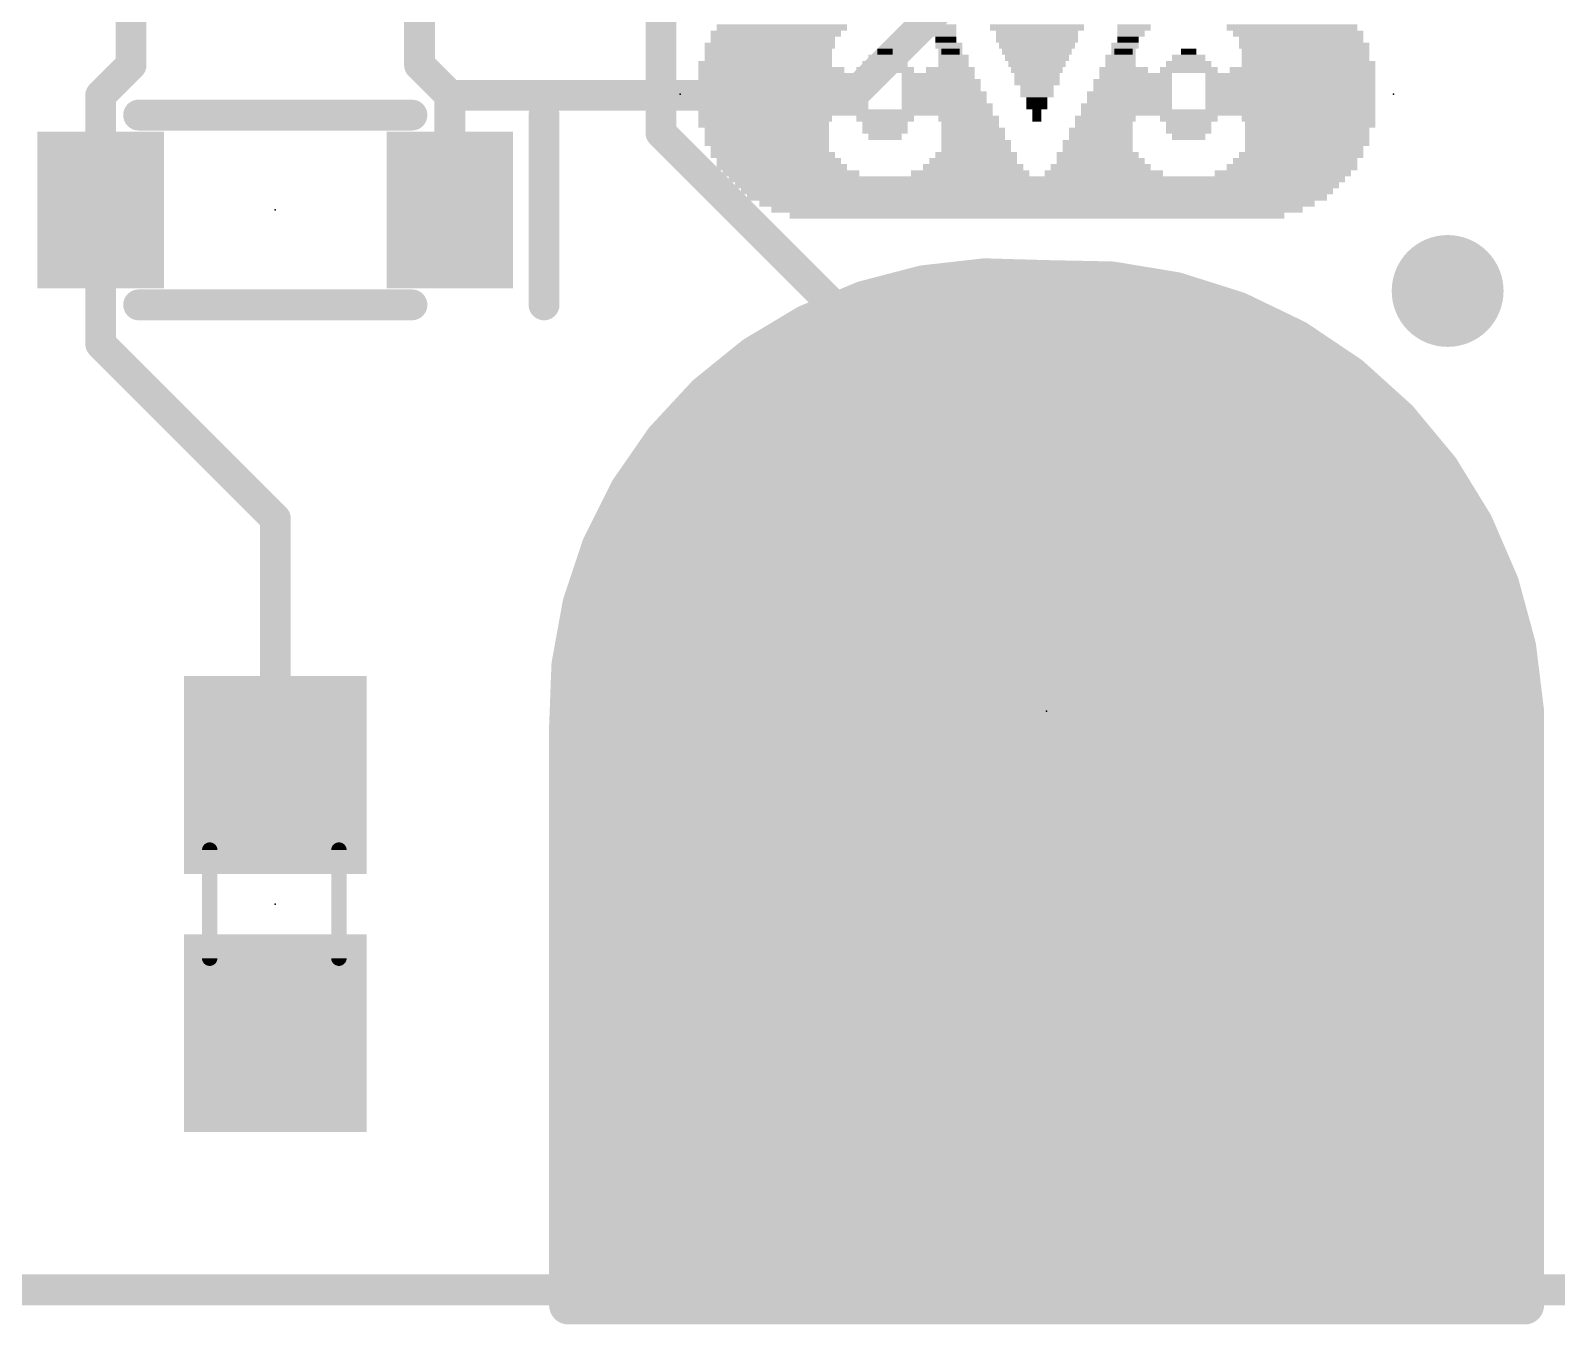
# Model space of a CAD drawing. Extents: x -32 to 103, y -61 to 35.
# Drawn here: x 7.28 to 17.33, y -0.23 to 8.29 of the extents above; entities that cross this region are included whole.
import ezdxf

# ---------------------------------------------------------------- set-up
doc = ezdxf.new("R2010")
doc.units = 0
for name, color, linetype in [('1', 12, 'CONTINUOUS'), ('16', 132, 'CONTINUOUS'), ('17', 110, 'CONTINUOUS'), ('18', 110, 'CONTINUOUS'), ('20', 53, 'CONTINUOUS'), ('21', 41, 'CONTINUOUS'), ('22', 40, 'CONTINUOUS'), ('23', 53, 'CONTINUOUS'), ('24', 53, 'CONTINUOUS'), ('29', 253, 'CONTINUOUS'), ('31', 253, 'CONTINUOUS'), ('51', 53, 'CONTINUOUS')]:
    doc.layers.add(name, color=color, linetype=linetype)

# ---------------------------------------------------------------- blocks, each defined once
blk = doc.blocks.new('RECT')
blk.add_solid([(-0.5, -0.5), (0.5, -0.5), (-0.5, 0.5), (0.5, 0.5)])
blk = doc.blocks.new('ROUNDP')
at = {"const_width": 0.5}
blk.add_lwpolyline([(0, -0.25, 1), (0, 0.25, 1), (0, -0.25)], format="xyb", dxfattribs=at)
blk = doc.blocks.new('ROUNDV')
at = {"const_width": 0.5}
blk.add_lwpolyline([(0, -0.25, 1), (0, 0.25, 1), (0, -0.25)], format="xyb", dxfattribs=at)

msp = doc.modelspace()

# ---------------------------------------------------------------- linework, layer by layer
at = {"layer": '1'}
for points, const_width in [([(7.94, 8.067), (7.94, 9.16)], 0.2032), ([(9.84, 9.16), (9.84, 8.067)], 0.2032), ([(13.97, 9.144), (12.693, 7.867)], 0.2032), ([(7.74, 7.867), (7.94, 8.067)], 0.2032), ([(9.84, 8.067), (10.04, 7.867)], 0.2032), ([(7.74, 7.112), (7.74, 7.867)], 0.2032), ([(10.04, 7.867), (10.04, 7.112)], 0.2032), ([(12.693, 7.867), (10.04, 7.867)], 0.2032), ([(7.74, 6.23), (7.74, 7.112)], 0.2032), ([(13.5362, 6.573), (13.1113, 6.4805)], 0.254), ([(13.97, 6.604), (13.5362, 6.573)], 0.254), ([(14.4038, 6.573), (13.97, 6.604)], 0.254), ([(14.8287, 6.4805), (14.4038, 6.573)], 0.254), ([(13.1113, 6.4805), (12.7038, 6.3286)], 0.254), ([(15.2362, 6.3286), (14.8287, 6.4805)], 0.254), ([(12.7038, 6.3286), (12.3221, 6.1201)], 0.254), ([(12.7613, 6.35), (15.1787, 6.35)], 0.254), ([(15.6179, 6.1201), (15.2362, 6.3286)], 0.254), ([(8.89, 5.08), (7.74, 6.23)], 0.2032), ([(12.3221, 6.1201), (11.974, 5.8595)], 0.254), ([(15.966, 5.8595), (15.6179, 6.1201)], 0.254), ([(12.2899, 6.096), (15.6501, 6.096)], 0.254), ([(11.974, 5.8595), (11.6665, 5.552)], 0.254), ([(11.9565, 5.842), (15.9835, 5.842)], 0.254), ([(16.2735, 5.552), (15.966, 5.8595)], 0.254), ([(11.6665, 5.552), (11.4059, 5.2039)], 0.254), ([(11.7025, 5.588), (16.2375, 5.588)], 0.254), ([(16.5341, 5.2039), (16.2735, 5.552)], 0.254), ([(11.5033, 5.334), (16.4367, 5.334)], 0.254), ([(11.4059, 5.2039), (11.1974, 4.8222)], 0.254), ([(16.7426, 4.8222), (16.5341, 5.2039)], 0.254), ([(8.89, 3.39), (8.89, 5.08)], 0.2032), ([(11.3382, 5.08), (16.6018, 5.08)], 0.254), ([(11.1974, 4.8222), (11.0455, 4.4147)], 0.254), ([(11.1995, 4.826), (16.7405, 4.826)], 0.254), ([(16.8945, 4.4147), (16.7426, 4.8222)], 0.254), ([(11.1041, 4.572), (16.8359, 4.572)], 0.254), ([(11.0455, 4.4147), (10.953, 3.9898)], 0.254), ([(16.987, 3.9898), (16.8945, 4.4147)], 0.254), ([(11.0244, 4.318), (16.9156, 4.318)], 0.254), ([(10.9692, 4.064), (16.9708, 4.064)], 0.254), ([(10.953, 3.9898), (10.922, 3.556)], 0.254), ([(17.018, 3.556), (16.987, 3.9898)], 0.254), ([(10.9402, 3.81), (16.9998, 3.81)], 0.254), ([(10.922, 3.556), (10.922, 0)], 0.254), ([(10.922, 3.556), (17.018, 3.556)], 0.254), ([(17.018, 0), (17.018, 3.556)], 0.254), ([(10.922, 3.302), (17.018, 3.302)], 0.254), ([(10.922, 3.048), (17.018, 3.048)], 0.254), ([(10.922, 2.794), (17.018, 2.794)], 0.254), ([(10.922, 2.54), (17.018, 2.54)], 0.254), ([(10.922, 2.286), (17.018, 2.286)], 0.254), ([(10.922, 2.032), (17.018, 2.032)], 0.254), ([(10.922, 1.778), (17.018, 1.778)], 0.254), ([(10.922, 1.524), (17.018, 1.524)], 0.254), ([(10.922, 1.27), (17.018, 1.27)], 0.254), ([(10.922, 1.016), (17.018, 1.016)], 0.254), ([(10.922, 0.762), (17.018, 0.762)], 0.254), ([(10.922, 0.508), (17.018, 0.508)], 0.254), ([(10.922, 0.254), (17.018, 0.254)], 0.254), ([(0, 0), (38.1, 0)], 0.2032), ([(10.922, 0), (17.018, 0)], 0.254), ([(10.922, 0), (17.018, 0)], 0.254)]:
    msp.add_lwpolyline(points, dxfattribs=dict(at, const_width=const_width))
for points, const_width in [([(7.9759, 8.0311, 1), (7.9041, 8.1029)], 0.1016), ([(9.8759, 8.1029, 1), (9.8041, 8.0311)], 0.1016), ([(7.8892, 8.067, 1), (7.9908, 8.067)], 0.1016), ([(9.7892, 8.067, 1), (9.8908, 8.067)], 0.1016), ([(7.7908, 7.867, 1), (7.6892, 7.867)], 0.1016), ([(7.7041, 7.9029, 1), (7.7759, 7.8311)], 0.1016), ([(10.0908, 7.867, 1), (9.9892, 7.867)], 0.1016), ([(10.04, 7.9178, 1), (10.04, 7.8162)], 0.1016), ([(10.0041, 7.8311, 1), (10.0759, 7.9029)], 0.1016), ([(12.6571, 7.9029, 1), (12.7289, 7.8311)], 0.1016), ([(12.693, 7.8162, 1), (12.693, 7.9178)], 0.1016), ([(7.7908, 7.112, 1), (7.6892, 7.112)], 0.1016), ([(7.6892, 7.112, 1), (7.7908, 7.112)], 0.1016), ([(9.9892, 7.112, 1), (10.0908, 7.112)], 0.1016), ([(13.5317, 6.6363, 1), (13.5408, 6.5096)], 0.127), ([(13.5497, 6.5109, 1), (13.5227, 6.635)], 0.127), ([(13.9745, 6.6673, 1), (13.9655, 6.5407)], 0.127), ([(13.9745, 6.5407, 1), (13.9655, 6.6673)], 0.127), ([(14.4173, 6.635, 1), (14.3903, 6.5109)], 0.127), ([(14.3992, 6.5096, 1), (14.4083, 6.6363)], 0.127), ([(13.0978, 6.5426, 1), (13.1248, 6.4185)], 0.127), ([(13.1335, 6.421, 1), (13.0891, 6.54)], 0.127), ([(14.8509, 6.54, 1), (14.8065, 6.421)], 0.127), ([(14.8152, 6.4185, 1), (14.8422, 6.5426)], 0.127), ([(12.6816, 6.3881, 1), (12.726, 6.2691)], 0.127), ([(12.7342, 6.2728, 1), (12.6734, 6.3843)], 0.127), ([(12.7613, 6.4135, 1), (12.7613, 6.2865)], 0.127), ([(15.2666, 6.3843, 1), (15.2058, 6.2728)], 0.127), ([(15.1787, 6.2865, 1), (15.1787, 6.4135)], 0.127), ([(15.214, 6.2691, 1), (15.2584, 6.3881)], 0.127), ([(7.7759, 6.2659, 1), (7.7041, 6.1941)], 0.1016), ([(7.6892, 6.23, 1), (7.7908, 6.23)], 0.1016), ([(12.2917, 6.1759, 1), (12.3526, 6.0644)], 0.127), ([(12.3602, 6.0693, 1), (12.2841, 6.171)], 0.127), ([(15.6559, 6.171, 1), (15.5798, 6.0693)], 0.127), ([(15.5874, 6.0644, 1), (15.6483, 6.1759)], 0.127), ([(12.2899, 6.1595, 1), (12.2899, 6.0325)], 0.127), ([(15.6501, 6.0325, 1), (15.6501, 6.1595)], 0.127), ([(11.9565, 5.9055, 1), (11.9565, 5.7785)], 0.127), ([(11.9359, 5.9104, 1), (12.012, 5.8087)], 0.127), ([(12.0189, 5.8146, 1), (11.9291, 5.9044)], 0.127), ([(16.0109, 5.9044, 1), (15.9211, 5.8146)], 0.127), ([(15.928, 5.8087, 1), (16.0041, 5.9104)], 0.127), ([(15.9835, 5.7785, 1), (15.9835, 5.9055)], 0.127), ([(11.6216, 5.5969, 1), (11.7114, 5.5071)], 0.127), ([(11.7173, 5.514, 1), (11.6156, 5.5901)], 0.127), ([(11.7025, 5.6515, 1), (11.7025, 5.5245)], 0.127), ([(16.3244, 5.5901, 1), (16.2227, 5.514)], 0.127), ([(16.2286, 5.5071, 1), (16.3184, 5.5969)], 0.127), ([(16.2375, 5.5245, 1), (16.2375, 5.6515)], 0.127), ([(11.5033, 5.3975, 1), (11.5033, 5.2705)], 0.127), ([(16.4367, 5.2705, 1), (16.4367, 5.3975)], 0.127), ([(11.4616, 5.1734, 1), (11.3501, 5.2343)], 0.127), ([(16.5899, 5.2343, 1), (16.4784, 5.1734)], 0.127), ([(11.355, 5.2419, 1), (11.4567, 5.1658)], 0.127), ([(16.4833, 5.1658, 1), (16.585, 5.2419)], 0.127), ([(8.9408, 5.08, 1), (8.8392, 5.08)], 0.1016), ([(8.8541, 5.0441, 1), (8.9259, 5.1159)], 0.1016), ([(11.3382, 5.1435, 1), (11.3382, 5.0165)], 0.127), ([(16.6018, 5.0165, 1), (16.6018, 5.1435)], 0.127), ([(11.1995, 4.8895, 1), (11.1995, 4.7625)], 0.127), ([(11.2569, 4.8, 1), (11.1379, 4.8444)], 0.127), ([(16.8021, 4.8444, 1), (16.6831, 4.8)], 0.127), ([(16.7405, 4.7625, 1), (16.7405, 4.8895)], 0.127), ([(11.1417, 4.8526, 1), (11.2532, 4.7918)], 0.127), ([(16.6868, 4.7918, 1), (16.7983, 4.8526)], 0.127), ([(11.1041, 4.6355, 1), (11.1041, 4.5085)], 0.127), ([(16.8359, 4.5085, 1), (16.8359, 4.6355)], 0.127), ([(11.1075, 4.4012, 1), (10.9834, 4.4282)], 0.127), ([(16.9566, 4.4282, 1), (16.8325, 4.4012)], 0.127), ([(11.0244, 4.3815, 1), (11.0244, 4.2545)], 0.127), ([(10.986, 4.4369, 1), (11.105, 4.3925)], 0.127), ([(16.835, 4.3925, 1), (16.954, 4.4369)], 0.127), ([(16.9156, 4.2545, 1), (16.9156, 4.3815)], 0.127), ([(10.9692, 4.1275, 1), (10.9692, 4.0005)], 0.127), ([(16.9708, 4.0005, 1), (16.9708, 4.1275)], 0.127), ([(10.891, 4.0033, 1), (11.0151, 3.9763)], 0.127), ([(11.0164, 3.9852, 1), (10.8897, 3.9943)], 0.127), ([(17.0503, 3.9943, 1), (16.9236, 3.9852)], 0.127), ([(16.9249, 3.9763, 1), (17.049, 4.0033)], 0.127), ([(10.9402, 3.8735, 1), (10.9402, 3.7465)], 0.127), ([(16.9998, 3.7465, 1), (16.9998, 3.8735)], 0.127), ([(10.9855, 3.556, 1), (10.8585, 3.556)], 0.127), ([(10.922, 3.6195, 1), (10.922, 3.4925)], 0.127), ([(10.8587, 3.5605, 1), (10.9853, 3.5515)], 0.127), ([(17.0815, 3.556, 1), (16.9545, 3.556)], 0.127), ([(16.9547, 3.5515, 1), (17.0813, 3.5605)], 0.127), ([(17.018, 3.4925, 1), (17.018, 3.6195)], 0.127), ([(8.8392, 3.39, 1), (8.9408, 3.39)], 0.1016), ([(10.922, 3.3655, 1), (10.922, 3.2385)], 0.127), ([(17.018, 3.2385, 1), (17.018, 3.3655)], 0.127), ([(10.922, 3.1115, 1), (10.922, 2.9845)], 0.127), ([(17.018, 2.9845, 1), (17.018, 3.1115)], 0.127), ([(10.922, 2.8575, 1), (10.922, 2.7305)], 0.127), ([(17.018, 2.7305, 1), (17.018, 2.8575)], 0.127), ([(10.922, 2.6035, 1), (10.922, 2.4765)], 0.127), ([(17.018, 2.4765, 1), (17.018, 2.6035)], 0.127), ([(10.922, 2.3495, 1), (10.922, 2.2225)], 0.127), ([(17.018, 2.2225, 1), (17.018, 2.3495)], 0.127), ([(10.922, 2.0955, 1), (10.922, 1.9685)], 0.127), ([(17.018, 1.9685, 1), (17.018, 2.0955)], 0.127), ([(10.922, 1.8415, 1), (10.922, 1.7145)], 0.127), ([(17.018, 1.7145, 1), (17.018, 1.8415)], 0.127), ([(10.922, 1.5875, 1), (10.922, 1.4605)], 0.127), ([(17.018, 1.4605, 1), (17.018, 1.5875)], 0.127), ([(10.922, 1.3335, 1), (10.922, 1.2065)], 0.127), ([(17.018, 1.2065, 1), (17.018, 1.3335)], 0.127), ([(10.922, 1.0795, 1), (10.922, 0.9525)], 0.127), ([(17.018, 0.9525, 1), (17.018, 1.0795)], 0.127), ([(10.922, 0.8255, 1), (10.922, 0.6985)], 0.127), ([(17.018, 0.6985, 1), (17.018, 0.8255)], 0.127), ([(10.922, 0.5715, 1), (10.922, 0.4445)], 0.127), ([(17.018, 0.4445, 1), (17.018, 0.5715)], 0.127), ([(10.922, 0.3175, 1), (10.922, 0.1905)], 0.127), ([(17.018, 0.1905, 1), (17.018, 0.3175)], 0.127), ([(10.922, 0.0635, 1), (10.922, -0.0635)], 0.127), ([(10.922, 0.0635, 1), (10.922, -0.0635)], 0.127), ([(17.018, -0.0635, 1), (17.018, 0.0635)], 0.127), ([(17.018, -0.0635, 1), (17.018, 0.0635)], 0.127), ([(10.8585, 0, 1), (10.9855, 0)], 0.127), ([(16.9545, 0, 1), (17.0815, 0)], 0.127)]:
    msp.add_lwpolyline(points, format="xyb", dxfattribs=dict(at, const_width=const_width))
at = {"layer": '16'}
for points, const_width in [([(11.43, 7.62), (11.43, 10.16)], 0.2032), ([(13.97, 5.08), (11.43, 7.62)], 0.2032), ([(13.5362, 6.573), (13.1113, 6.4805)], 0.254), ([(13.97, 6.604), (13.5362, 6.573)], 0.254), ([(14.4038, 6.573), (13.97, 6.604)], 0.254), ([(14.8287, 6.4805), (14.4038, 6.573)], 0.254), ([(13.1113, 6.4805), (12.7038, 6.3286)], 0.254), ([(15.2362, 6.3286), (14.8287, 6.4805)], 0.254), ([(12.7038, 6.3286), (12.3221, 6.1201)], 0.254), ([(12.7613, 6.35), (15.1787, 6.35)], 0.254), ([(15.6179, 6.1201), (15.2362, 6.3286)], 0.254), ([(12.3221, 6.1201), (11.974, 5.8595)], 0.254), ([(15.966, 5.8595), (15.6179, 6.1201)], 0.254), ([(12.2899, 6.096), (15.6501, 6.096)], 0.254), ([(11.974, 5.8595), (11.6665, 5.552)], 0.254), ([(11.9565, 5.842), (15.9835, 5.842)], 0.254), ([(16.2735, 5.552), (15.966, 5.8595)], 0.254), ([(11.6665, 5.552), (11.4059, 5.2039)], 0.254), ([(11.7025, 5.588), (16.2375, 5.588)], 0.254), ([(16.5341, 5.2039), (16.2735, 5.552)], 0.254), ([(11.5033, 5.334), (16.4367, 5.334)], 0.254), ([(11.4059, 5.2039), (11.1974, 4.8222)], 0.254), ([(16.7426, 4.8222), (16.5341, 5.2039)], 0.254), ([(11.3382, 5.08), (16.6018, 5.08)], 0.254), ([(13.97, 3.556), (13.97, 5.08)], 0.2032), ([(11.1974, 4.8222), (11.0455, 4.4147)], 0.254), ([(11.1995, 4.826), (16.7405, 4.826)], 0.254), ([(16.8945, 4.4147), (16.7426, 4.8222)], 0.254), ([(11.1041, 4.572), (16.8359, 4.572)], 0.254), ([(11.0455, 4.4147), (10.953, 3.9898)], 0.254), ([(16.987, 3.9898), (16.8945, 4.4147)], 0.254), ([(11.0244, 4.318), (16.9156, 4.318)], 0.254), ([(10.9692, 4.064), (16.9708, 4.064)], 0.254), ([(10.953, 3.9898), (10.922, 3.556)], 0.254), ([(17.018, 3.556), (16.987, 3.9898)], 0.254), ([(10.9402, 3.81), (16.9998, 3.81)], 0.254), ([(10.922, 3.556), (10.922, 0)], 0.254), ([(10.922, 3.556), (17.018, 3.556)], 0.254), ([(17.018, 0), (17.018, 3.556)], 0.254), ([(10.922, 3.302), (17.018, 3.302)], 0.254), ([(10.922, 3.048), (17.018, 3.048)], 0.254), ([(10.922, 2.794), (17.018, 2.794)], 0.254), ([(10.922, 2.54), (17.018, 2.54)], 0.254), ([(10.922, 2.286), (17.018, 2.286)], 0.254), ([(10.922, 2.032), (17.018, 2.032)], 0.254), ([(10.922, 1.778), (17.018, 1.778)], 0.254), ([(10.922, 1.524), (17.018, 1.524)], 0.254), ([(10.922, 1.27), (17.018, 1.27)], 0.254), ([(10.922, 1.016), (17.018, 1.016)], 0.254), ([(10.922, 0.762), (17.018, 0.762)], 0.254), ([(10.922, 0.508), (17.018, 0.508)], 0.254), ([(10.922, 0.254), (17.018, 0.254)], 0.254), ([(38.1, 0), (0, 0)], 0.2032), ([(10.922, 0), (17.018, 0)], 0.254), ([(10.922, 0), (17.018, 0)], 0.254)]:
    msp.add_lwpolyline(points, dxfattribs=dict(at, const_width=const_width))
for points, const_width in [([(11.4659, 7.6559, 1), (11.3941, 7.5841)], 0.1016), ([(11.3792, 7.62, 1), (11.4808, 7.62)], 0.1016), ([(13.5317, 6.6363, 1), (13.5408, 6.5096)], 0.127), ([(13.5497, 6.5109, 1), (13.5227, 6.635)], 0.127), ([(13.9745, 6.6673, 1), (13.9655, 6.5407)], 0.127), ([(13.9745, 6.5407, 1), (13.9655, 6.6673)], 0.127), ([(14.4173, 6.635, 1), (14.3903, 6.5109)], 0.127), ([(14.3992, 6.5096, 1), (14.4083, 6.6363)], 0.127), ([(13.0978, 6.5426, 1), (13.1248, 6.4185)], 0.127), ([(13.1335, 6.421, 1), (13.0891, 6.54)], 0.127), ([(14.8509, 6.54, 1), (14.8065, 6.421)], 0.127), ([(14.8152, 6.4185, 1), (14.8422, 6.5426)], 0.127), ([(12.6816, 6.3881, 1), (12.726, 6.2691)], 0.127), ([(12.7342, 6.2728, 1), (12.6734, 6.3843)], 0.127), ([(12.7613, 6.4135, 1), (12.7613, 6.2865)], 0.127), ([(15.2666, 6.3843, 1), (15.2058, 6.2728)], 0.127), ([(15.1787, 6.2865, 1), (15.1787, 6.4135)], 0.127), ([(15.214, 6.2691, 1), (15.2584, 6.3881)], 0.127), ([(12.2917, 6.1759, 1), (12.3526, 6.0644)], 0.127), ([(12.3602, 6.0693, 1), (12.2841, 6.171)], 0.127), ([(15.6559, 6.171, 1), (15.5798, 6.0693)], 0.127), ([(15.5874, 6.0644, 1), (15.6483, 6.1759)], 0.127), ([(12.2899, 6.1595, 1), (12.2899, 6.0325)], 0.127), ([(15.6501, 6.0325, 1), (15.6501, 6.1595)], 0.127), ([(11.9565, 5.9055, 1), (11.9565, 5.7785)], 0.127), ([(11.9359, 5.9104, 1), (12.012, 5.8087)], 0.127), ([(12.0189, 5.8146, 1), (11.9291, 5.9044)], 0.127), ([(16.0109, 5.9044, 1), (15.9211, 5.8146)], 0.127), ([(15.928, 5.8087, 1), (16.0041, 5.9104)], 0.127), ([(15.9835, 5.7785, 1), (15.9835, 5.9055)], 0.127), ([(11.6216, 5.5969, 1), (11.7114, 5.5071)], 0.127), ([(11.7173, 5.514, 1), (11.6156, 5.5901)], 0.127), ([(11.7025, 5.6515, 1), (11.7025, 5.5245)], 0.127), ([(16.3244, 5.5901, 1), (16.2227, 5.514)], 0.127), ([(16.2286, 5.5071, 1), (16.3184, 5.5969)], 0.127), ([(16.2375, 5.5245, 1), (16.2375, 5.6515)], 0.127), ([(11.5033, 5.3975, 1), (11.5033, 5.2705)], 0.127), ([(16.4367, 5.2705, 1), (16.4367, 5.3975)], 0.127), ([(11.4616, 5.1734, 1), (11.3501, 5.2343)], 0.127), ([(16.5899, 5.2343, 1), (16.4784, 5.1734)], 0.127), ([(11.355, 5.2419, 1), (11.4567, 5.1658)], 0.127), ([(16.4833, 5.1658, 1), (16.585, 5.2419)], 0.127), ([(11.3382, 5.1435, 1), (11.3382, 5.0165)], 0.127), ([(14.0208, 5.08, 1), (13.9192, 5.08)], 0.1016), ([(13.9341, 5.0441, 1), (14.0059, 5.1159)], 0.1016), ([(16.6018, 5.0165, 1), (16.6018, 5.1435)], 0.127), ([(11.1995, 4.8895, 1), (11.1995, 4.7625)], 0.127), ([(11.2569, 4.8, 1), (11.1379, 4.8444)], 0.127), ([(16.8021, 4.8444, 1), (16.6831, 4.8)], 0.127), ([(16.7405, 4.7625, 1), (16.7405, 4.8895)], 0.127), ([(11.1417, 4.8526, 1), (11.2532, 4.7918)], 0.127), ([(16.6868, 4.7918, 1), (16.7983, 4.8526)], 0.127), ([(11.1041, 4.6355, 1), (11.1041, 4.5085)], 0.127), ([(16.8359, 4.5085, 1), (16.8359, 4.6355)], 0.127), ([(11.1075, 4.4012, 1), (10.9834, 4.4282)], 0.127), ([(16.9566, 4.4282, 1), (16.8325, 4.4012)], 0.127), ([(11.0244, 4.3815, 1), (11.0244, 4.2545)], 0.127), ([(10.986, 4.4369, 1), (11.105, 4.3925)], 0.127), ([(16.835, 4.3925, 1), (16.954, 4.4369)], 0.127), ([(16.9156, 4.2545, 1), (16.9156, 4.3815)], 0.127), ([(10.9692, 4.1275, 1), (10.9692, 4.0005)], 0.127), ([(16.9708, 4.0005, 1), (16.9708, 4.1275)], 0.127), ([(10.891, 4.0033, 1), (11.0151, 3.9763)], 0.127), ([(11.0164, 3.9852, 1), (10.8897, 3.9943)], 0.127), ([(17.0503, 3.9943, 1), (16.9236, 3.9852)], 0.127), ([(16.9249, 3.9763, 1), (17.049, 4.0033)], 0.127), ([(10.9402, 3.8735, 1), (10.9402, 3.7465)], 0.127), ([(16.9998, 3.7465, 1), (16.9998, 3.8735)], 0.127), ([(10.9855, 3.556, 1), (10.8585, 3.556)], 0.127), ([(10.922, 3.6195, 1), (10.922, 3.4925)], 0.127), ([(10.8587, 3.5605, 1), (10.9853, 3.5515)], 0.127), ([(17.0815, 3.556, 1), (16.9545, 3.556)], 0.127), ([(16.9547, 3.5515, 1), (17.0813, 3.5605)], 0.127), ([(17.018, 3.4925, 1), (17.018, 3.6195)], 0.127), ([(13.9192, 3.556, 1), (14.0208, 3.556)], 0.1016), ([(10.922, 3.3655, 1), (10.922, 3.2385)], 0.127), ([(17.018, 3.2385, 1), (17.018, 3.3655)], 0.127), ([(10.922, 3.1115, 1), (10.922, 2.9845)], 0.127), ([(17.018, 2.9845, 1), (17.018, 3.1115)], 0.127), ([(10.922, 2.8575, 1), (10.922, 2.7305)], 0.127), ([(17.018, 2.7305, 1), (17.018, 2.8575)], 0.127), ([(10.922, 2.6035, 1), (10.922, 2.4765)], 0.127), ([(17.018, 2.4765, 1), (17.018, 2.6035)], 0.127), ([(10.922, 2.3495, 1), (10.922, 2.2225)], 0.127), ([(17.018, 2.2225, 1), (17.018, 2.3495)], 0.127), ([(10.922, 2.0955, 1), (10.922, 1.9685)], 0.127), ([(17.018, 1.9685, 1), (17.018, 2.0955)], 0.127), ([(10.922, 1.8415, 1), (10.922, 1.7145)], 0.127), ([(17.018, 1.7145, 1), (17.018, 1.8415)], 0.127), ([(10.922, 1.5875, 1), (10.922, 1.4605)], 0.127), ([(17.018, 1.4605, 1), (17.018, 1.5875)], 0.127), ([(10.922, 1.3335, 1), (10.922, 1.2065)], 0.127), ([(17.018, 1.2065, 1), (17.018, 1.3335)], 0.127), ([(10.922, 1.0795, 1), (10.922, 0.9525)], 0.127), ([(17.018, 0.9525, 1), (17.018, 1.0795)], 0.127), ([(10.922, 0.8255, 1), (10.922, 0.6985)], 0.127), ([(17.018, 0.6985, 1), (17.018, 0.8255)], 0.127), ([(10.922, 0.5715, 1), (10.922, 0.4445)], 0.127), ([(17.018, 0.4445, 1), (17.018, 0.5715)], 0.127), ([(10.922, 0.3175, 1), (10.922, 0.1905)], 0.127), ([(17.018, 0.1905, 1), (17.018, 0.3175)], 0.127), ([(10.922, 0.0635, 1), (10.922, -0.0635)], 0.127), ([(10.922, 0.0635, 1), (10.922, -0.0635)], 0.127), ([(17.018, -0.0635, 1), (17.018, 0.0635)], 0.127), ([(17.018, -0.0635, 1), (17.018, 0.0635)], 0.127), ([(10.8585, 0, 1), (10.9855, 0)], 0.127), ([(16.9545, 0, 1), (17.0815, 0)], 0.127)]:
    msp.add_lwpolyline(points, format="xyb", dxfattribs=dict(at, const_width=const_width))
at = {"layer": '20', "const_width": 0.2032}
msp.add_lwpolyline([(0, 0), (38.1, 0)], dxfattribs=at)
at = {"layer": '21', "const_width": 0.2032}
for points in [[(9.79, 7.737), (7.99, 7.737)], [(10.66, 6.487), (10.66, 7.737)], [(9.79, 6.487), (7.99, 6.487)]]:
    msp.add_lwpolyline(points, dxfattribs=at)
at = {"layer": '21', "const_width": 0.1016}
for points in [[(7.99, 7.7878, 1), (7.99, 7.6862)], [(9.79, 7.6862, 1), (9.79, 7.7878)], [(10.7108, 7.737, 1), (10.6092, 7.737)], [(7.99, 6.5378, 1), (7.99, 6.4362)], [(9.79, 6.4362, 1), (9.79, 6.5378)], [(10.6092, 6.487, 1), (10.7108, 6.487)]]:
    msp.add_lwpolyline(points, format="xyb", dxfattribs=at)
at = {"layer": '23'}
for p in [(11.557, 7.874), (8.89, 7.112), (13.97, 3.81), (8.89, 2.54)]:
    msp.add_point(p, dxfattribs=at)
at = {"layer": '24'}
msp.add_point((16.256, 7.874), dxfattribs=at)
at = {"layer": '29', "const_width": 0.254}
for points in [[(12.7663, 6.5181), (13.1597, 6.6207)], [(13.1597, 6.6207), (13.5636, 6.6665)], [(13.5636, 6.6665), (13.97, 6.6548)], [(13.97, 6.6548), (14.3981, 6.646)], [(14.3981, 6.646), (14.8206, 6.5763)], [(12.3914, 6.3609), (12.7663, 6.5181)], [(13.0958, 6.604), (14.6527, 6.604)], [(14.8206, 6.5763), (15.2289, 6.4473)], [(15.2289, 6.4473), (15.6146, 6.2614)], [(12.0425, 6.1522), (12.3914, 6.3609)], [(12.3733, 6.35), (15.4307, 6.35)], [(15.6146, 6.2614), (15.97, 6.0225)], [(11.7267, 5.8962), (12.0425, 6.1522)], [(11.9732, 6.096), (15.8607, 6.096)], [(15.97, 6.0225), (16.2877, 5.7355)], [(11.4503, 5.5981), (11.7267, 5.8962)], [(11.6765, 5.842), (16.1698, 5.842)], [(16.2877, 5.7355), (16.5614, 5.4062)], [(11.2188, 5.2639), (11.4503, 5.5981)], [(11.4433, 5.588), (16.4103, 5.588)], [(16.5614, 5.4062), (16.7854, 5.0413)], [(11.2674, 5.334), (16.6057, 5.334)], [(11.037, 4.9003), (11.2188, 5.2639)], [(11.1268, 5.08), (16.7617, 5.08)], [(16.7854, 5.0413), (16.9553, 4.6482)], [(10.9084, 4.5146), (11.037, 4.9003)], [(11.0122, 4.826), (16.8785, 4.826)], [(16.9553, 4.6482), (17.0674, 4.235)], [(10.8357, 4.1146), (10.9084, 4.5146)], [(10.9275, 4.572), (16.9759, 4.572)], [(10.8727, 4.318), (17.0449, 4.318)], [(17.0674, 4.235), (17.1196, 3.81)], [(10.8204, 3.7084), (10.8357, 4.1146)], [(10.8338, 4.064), (17.0884, 4.064)], [(10.8242, 3.81), (17.1196, 3.81)], [(17.1196, 3.81), (17.1196, -0.1016)], [(10.8204, -0.1016), (10.8204, 3.7084)], [(10.8204, 3.556), (17.1196, 3.556)], [(10.8204, 3.302), (17.1196, 3.302)], [(10.8204, 3.048), (17.1196, 3.048)], [(10.8204, 2.794), (17.1196, 2.794)], [(10.8204, 2.54), (17.1196, 2.54)], [(10.8204, 2.286), (17.1196, 2.286)], [(10.8204, 2.032), (17.1196, 2.032)], [(10.8204, 1.778), (17.1196, 1.778)], [(10.8204, 1.524), (17.1196, 1.524)], [(10.8204, 1.27), (17.1196, 1.27)], [(10.8204, 1.016), (17.1196, 1.016)], [(10.8204, 0.762), (17.1196, 0.762)], [(10.8204, 0.508), (17.1196, 0.508)], [(10.8204, 0.254), (17.1196, 0.254)], [(10.8204, 0), (17.1196, 0)], [(17.1196, -0.1016), (10.8204, -0.1016)]]:
    msp.add_lwpolyline(points, dxfattribs=at)
at = {"layer": '29', "const_width": 0.127}
for points in [[(13.1525, 6.6838, 1), (13.1669, 6.5576)], [(13.1757, 6.5592, 1), (13.1437, 6.6821)], [(13.5655, 6.73, 1), (13.5618, 6.6031)], [(13.5708, 6.6034, 1), (13.5565, 6.7296)], [(13.9713, 6.7183, 1), (13.9687, 6.5913)], [(13.9682, 6.5913, 1), (13.9718, 6.7183)], [(14.4084, 6.7086, 1), (14.3878, 6.5833)], [(14.3968, 6.5825, 1), (14.3994, 6.7095)], [(12.7503, 6.5795, 1), (12.7823, 6.4566)], [(12.7909, 6.4595, 1), (12.7418, 6.5766)], [(13.0958, 6.6675, 1), (13.0958, 6.5405)], [(14.6527, 6.5405, 1), (14.6527, 6.6675)], [(14.8397, 6.6369, 1), (14.8014, 6.5158)], [(14.8103, 6.5137, 1), (14.8309, 6.639)], [(15.2564, 6.5045, 1), (15.2013, 6.3901)], [(15.2097, 6.3867, 1), (15.248, 6.5078)], [(12.3733, 6.4135, 1), (12.3733, 6.2865)], [(12.3669, 6.4194, 1), (12.416, 6.3023)], [(12.424, 6.3064, 1), (12.3588, 6.4154)], [(15.4307, 6.2865, 1), (15.4307, 6.4135)], [(15.65, 6.3141, 1), (15.5792, 6.2087)], [(15.587, 6.2042, 1), (15.6422, 6.3186)], [(12.0099, 6.2067, 1), (12.0751, 6.0977)], [(12.0825, 6.1028, 1), (12.0026, 6.2015)], [(11.9732, 6.1595, 1), (11.9732, 6.0325)], [(15.8607, 6.0325, 1), (15.8607, 6.1595)], [(16.0125, 6.0697, 1), (15.9274, 5.9754)], [(15.9345, 5.9698, 1), (16.0054, 6.0752)], [(11.6765, 5.9055, 1), (11.6765, 5.7785)], [(11.6867, 5.9455, 1), (11.7667, 5.8469)], [(11.7733, 5.853, 1), (11.6801, 5.9394)], [(16.1698, 5.7785, 1), (16.1698, 5.9055)], [(16.3366, 5.7761, 1), (16.2389, 5.6949)], [(16.2452, 5.6884, 1), (16.3303, 5.7826)], [(11.4433, 5.6515, 1), (11.4433, 5.5245)], [(11.4037, 5.6413, 1), (11.4968, 5.5549)], [(11.5025, 5.562, 1), (11.3981, 5.6343)], [(16.4103, 5.5245, 1), (16.4103, 5.6515)], [(16.6155, 5.4394, 1), (16.5073, 5.373)], [(11.2674, 5.3975, 1), (11.2674, 5.2705)], [(16.5126, 5.3656, 1), (16.6102, 5.4468)], [(16.6057, 5.2705, 1), (16.6057, 5.3975)], [(11.1666, 5.3001, 1), (11.271, 5.2277)], [(11.2756, 5.2355, 1), (11.162, 5.2923)], [(11.1268, 5.1435, 1), (11.1268, 5.0165)], [(16.8437, 5.0665, 1), (16.7271, 5.0161)], [(16.7313, 5.0081, 1), (16.8396, 5.0745)], [(16.7617, 5.0165, 1), (16.7617, 5.1435)], [(11.0972, 4.8802, 1), (10.9767, 4.9204)], [(11.0122, 4.8895, 1), (11.0122, 4.7625)], [(10.9802, 4.9287, 1), (11.0938, 4.8719)], [(16.8785, 4.7625, 1), (16.8785, 4.8895)], [(17.0165, 4.6649, 1), (16.894, 4.6316)], [(16.897, 4.6231, 1), (17.0135, 4.6734)], [(10.9709, 4.5033, 1), (10.8459, 4.526)], [(10.9275, 4.6355, 1), (10.9275, 4.5085)], [(16.9759, 4.5085, 1), (16.9759, 4.6355)], [(10.8482, 4.5347, 1), (10.9687, 4.4945)], [(10.8727, 4.3815, 1), (10.8727, 4.2545)], [(17.0449, 4.2545, 1), (17.0449, 4.3815)], [(17.1304, 4.2427, 1), (17.0044, 4.2273)], [(10.8992, 4.1122, 1), (10.7723, 4.117)], [(17.0061, 4.2184, 1), (17.1287, 4.2516)], [(10.8338, 4.1275, 1), (10.8338, 4.0005)], [(10.7733, 4.126, 1), (10.8982, 4.1033)], [(17.0884, 4.0005, 1), (17.0884, 4.1275)], [(10.8242, 3.8735, 1), (10.8242, 3.7465)], [(17.1831, 3.81, 1), (17.0561, 3.81)], [(17.1196, 3.7465, 1), (17.1196, 3.8735)], [(10.8839, 3.7084, 1), (10.7569, 3.7084)], [(17.0566, 3.8023, 1), (17.1826, 3.8177)], [(10.7569, 3.7108, 1), (10.8839, 3.706)], [(10.8204, 3.6195, 1), (10.8204, 3.4925)], [(17.1196, 3.4925, 1), (17.1196, 3.6195)], [(10.8204, 3.3655, 1), (10.8204, 3.2385)], [(17.1196, 3.2385, 1), (17.1196, 3.3655)], [(10.8204, 3.1115, 1), (10.8204, 2.9845)], [(17.1196, 2.9845, 1), (17.1196, 3.1115)], [(10.8204, 2.8575, 1), (10.8204, 2.7305)], [(17.1196, 2.7305, 1), (17.1196, 2.8575)], [(10.8204, 2.6035, 1), (10.8204, 2.4765)], [(17.1196, 2.4765, 1), (17.1196, 2.6035)], [(10.8204, 2.3495, 1), (10.8204, 2.2225)], [(17.1196, 2.2225, 1), (17.1196, 2.3495)], [(10.8204, 2.0955, 1), (10.8204, 1.9685)], [(17.1196, 1.9685, 1), (17.1196, 2.0955)], [(10.8204, 1.8415, 1), (10.8204, 1.7145)], [(17.1196, 1.7145, 1), (17.1196, 1.8415)], [(10.8204, 1.5875, 1), (10.8204, 1.4605)], [(17.1196, 1.4605, 1), (17.1196, 1.5875)], [(10.8204, 1.3335, 1), (10.8204, 1.2065)], [(17.1196, 1.2065, 1), (17.1196, 1.3335)], [(10.8204, 1.0795, 1), (10.8204, 0.9525)], [(17.1196, 0.9525, 1), (17.1196, 1.0795)], [(10.8204, 0.8255, 1), (10.8204, 0.6985)], [(17.1196, 0.6985, 1), (17.1196, 0.8255)], [(10.8204, 0.5715, 1), (10.8204, 0.4445)], [(17.1196, 0.4445, 1), (17.1196, 0.5715)], [(10.8204, 0.3175, 1), (10.8204, 0.1905)], [(17.1196, 0.1905, 1), (17.1196, 0.3175)], [(10.8204, 0.0635, 1), (10.8204, -0.0635)], [(17.1196, -0.0635, 1), (17.1196, 0.0635)], [(10.8204, -0.0381, 1), (10.8204, -0.1651)], [(17.1196, -0.1651, 1), (17.1196, -0.0381)], [(10.7569, -0.1016, 1), (10.8839, -0.1016)], [(17.0561, -0.1016, 1), (17.1831, -0.1016)]]:
    msp.add_lwpolyline(points, format="xyb", dxfattribs=at)
at = {"layer": '51', "const_width": 0.1016}
for points in [[(8.458, 2.184), (8.458, 2.896)], [(9.309, 2.184), (9.309, 2.896)]]:
    msp.add_lwpolyline(points, dxfattribs=at)
at = {"layer": '51', "const_width": 0.0508}
for points in [[(8.4834, 2.896, 1), (8.4326, 2.896)], [(9.3344, 2.896, 1), (9.2836, 2.896)], [(8.4326, 2.184, 1), (8.4834, 2.184)], [(9.2836, 2.184, 1), (9.3344, 2.184)]]:
    msp.add_lwpolyline(points, format="xyb", dxfattribs=at)

# ---------------------------------------------------------------- block references
at = {"layer": '1', "xscale": 0.63, "yscale": 0.83, "rotation": 180}
for p in [(7.74, 7.112), (10.04, 7.112)]:
    msp.add_blockref('RECT', p, dxfattribs=at)
at = {"layer": '1', "xscale": 1.1, "rotation": 90}
for p in [(8.89, 3.39), (8.89, 1.69)]:
    msp.add_blockref('RECT', p, dxfattribs=at)
at = {"layer": '17', "xscale": 5.08, "yscale": 5.08}
msp.add_blockref('ROUNDP', (13.97, 3.556), dxfattribs=at)
msp.add_blockref('ROUNDP', (13.97, 3.556), dxfattribs=at)
at = {"layer": '18', "xscale": 0.7366, "yscale": 0.7366}
msp.add_blockref('ROUNDV', (16.6116, 6.5786), dxfattribs=at)
msp.add_blockref('ROUNDV', (16.6116, 6.5786), dxfattribs=at)
at = {"layer": '21', "yscale": 0.04}
for p, xscale in [((12.177, 8.274), 0.84), ((12.157, 8.234), 0.8), ((12.217, 8.314), 0.84), ((13.257, 8.314), 0.2), ((13.277, 8.274), 0.16), ((13.297, 8.234), 0.12), ((13.897, 8.314), 0.6), ((13.897, 8.274), 0.52), ((13.897, 8.234), 0.52), ((14.537, 8.314), 0.2), ((14.517, 8.274), 0.16), ((14.497, 8.234), 0.12), ((15.577, 8.314), 0.84), ((15.617, 8.274), 0.84), ((15.637, 8.234), 0.8), ((12.137, 8.194), 0.84), ((12.137, 8.154), 0.84), ((12.917, 8.154), 0.08), ((13.317, 8.194), 0.16), ((13.337, 8.154), 0.12), ((13.917, 8.194), 0.48), ((13.897, 8.154), 0.44), ((14.477, 8.194), 0.16), ((14.477, 8.154), 0.16), ((14.917, 8.154), 0.08), ((15.657, 8.194), 0.84), ((15.677, 8.154), 0.8), ((12.117, 8.074), 0.88), ((12.157, 8.034), 0.96), ((12.137, 8.114), 0.84), ((12.857, 8.034), 0.28), ((12.897, 8.074), 0.28), ((12.897, 8.114), 0.2), ((13.357, 8.114), 0.16), ((13.357, 8.074), 0.16), ((13.377, 8.034), 0.2), ((13.917, 8.114), 0.4), ((13.897, 8.074), 0.36), ((13.917, 8.034), 0.32), ((14.477, 8.034), 0.32), ((14.457, 8.114), 0.2), ((14.457, 8.074), 0.2), ((14.857, 8.034), 0.28), ((14.897, 8.074), 0.28), ((14.897, 8.114), 0.2), ((15.677, 8.114), 0.8), ((15.697, 8.074), 0.84), ((15.697, 8.034), 0.84), ((12.237, 7.994), 1.12), ((12.237, 7.954), 1.12), ((13.357, 7.994), 0.24), ((13.377, 7.954), 0.28), ((13.897, 7.994), 0.28), ((13.897, 7.954), 0.28), ((14.537, 7.954), 0.52), ((14.557, 7.994), 0.48), ((15.677, 7.994), 0.88), ((15.677, 7.954), 0.88), ((12.237, 7.914), 1.12), ((12.237, 7.874), 1.12), ((12.237, 7.834), 1.12), ((13.357, 7.874), 0.4), ((13.357, 7.914), 0.32), ((13.397, 7.834), 0.32), ((13.897, 7.914), 0.2), ((13.897, 7.874), 0.2), ((13.897, 7.834), 0.12), ((14.517, 7.874), 0.56), ((14.517, 7.834), 0.56), ((14.537, 7.914), 0.52), ((15.637, 7.874), 0.96), ((15.657, 7.914), 0.92), ((15.677, 7.834), 0.88), ((12.237, 7.794), 1.12), ((12.317, 7.754), 1.28), ((13.417, 7.794), 0.36), ((13.437, 7.754), 0.32), ((13.897, 7.794), 0.12), ((13.897, 7.754), 0.04), ((14.497, 7.794), 0.6), ((14.577, 7.754), 0.76), ((15.677, 7.794), 0.88), ((15.697, 7.754), 0.84), ((12.117, 7.714), 0.88), ((12.097, 7.674), 0.84), ((12.117, 7.634), 0.8), ((12.877, 7.714), 0.32), ((12.897, 7.674), 0.28), ((12.897, 7.634), 0.28), ((13.457, 7.714), 0.36), ((13.457, 7.674), 0.36), ((13.477, 7.634), 0.4), ((13.897, 7.714), 0.04), ((14.317, 7.634), 0.4), ((14.357, 7.714), 0.4), ((14.337, 7.674), 0.36), ((14.877, 7.714), 0.32), ((14.897, 7.674), 0.28), ((14.897, 7.634), 0.28), ((15.697, 7.714), 0.84), ((15.697, 7.674), 0.84), ((15.677, 7.634), 0.8), ((12.117, 7.594), 0.8), ((12.117, 7.554), 0.8), ((12.897, 7.594), 0.2), ((13.477, 7.594), 0.4), ((13.497, 7.554), 0.44), ((14.297, 7.554), 0.44), ((14.317, 7.594), 0.4), ((14.897, 7.594), 0.2), ((15.677, 7.594), 0.8), ((15.677, 7.554), 0.8), ((12.137, 7.514), 0.76), ((12.157, 7.474), 0.8), ((12.197, 7.434), 0.8), ((13.477, 7.434), 0.56), ((13.497, 7.474), 0.52), ((13.497, 7.514), 0.44), ((14.297, 7.474), 0.52), ((14.317, 7.434), 0.56), ((14.297, 7.514), 0.44), ((15.597, 7.434), 0.8), ((15.637, 7.474), 0.8), ((15.657, 7.514), 0.76), ((12.217, 7.394), 0.84), ((12.277, 7.354), 0.88), ((13.457, 7.354), 0.76), ((13.477, 7.394), 0.64), ((14.337, 7.354), 0.76), ((14.317, 7.394), 0.64), ((15.517, 7.354), 0.88), ((15.577, 7.394), 0.84), ((13.897, 7.314), 4.04), ((13.897, 7.274), 3.96), ((13.897, 7.234), 3.88), ((13.897, 7.194), 3.8), ((13.897, 7.154), 3.64), ((13.897, 7.114), 3.48), ((13.897, 7.074), 3.24)]:
    msp.add_blockref('RECT', p, dxfattribs=dict(at, xscale=xscale))
at = {"layer": '22', "yscale": 0.04, "rotation": 180}
for p, xscale in [((12.196, 8.274), 0.84), ((12.176, 8.234), 0.8), ((12.236, 8.314), 0.84), ((13.276, 8.314), 0.2), ((13.296, 8.274), 0.16), ((13.316, 8.234), 0.12), ((13.916, 8.314), 0.6), ((13.916, 8.274), 0.52), ((13.916, 8.234), 0.52), ((14.556, 8.314), 0.2), ((14.536, 8.274), 0.16), ((14.516, 8.234), 0.12), ((15.596, 8.314), 0.84), ((15.636, 8.274), 0.84), ((15.656, 8.234), 0.8), ((12.156, 8.194), 0.84), ((12.136, 8.154), 0.8), ((12.896, 8.154), 0.08), ((13.336, 8.194), 0.16), ((13.336, 8.154), 0.16), ((13.896, 8.194), 0.48), ((13.916, 8.154), 0.44), ((14.496, 8.194), 0.16), ((14.476, 8.154), 0.12), ((14.896, 8.154), 0.08), ((15.676, 8.194), 0.84), ((15.676, 8.154), 0.84), ((12.116, 8.074), 0.84), ((12.116, 8.034), 0.84), ((12.136, 8.114), 0.8), ((12.916, 8.074), 0.28), ((12.916, 8.114), 0.2), ((12.956, 8.034), 0.28), ((13.336, 8.034), 0.32), ((13.356, 8.114), 0.2), ((13.356, 8.074), 0.2), ((13.896, 8.114), 0.4), ((13.916, 8.074), 0.36), ((13.896, 8.034), 0.32), ((14.436, 8.034), 0.2), ((14.456, 8.114), 0.16), ((14.456, 8.074), 0.16), ((14.916, 8.074), 0.28), ((14.916, 8.114), 0.2), ((14.956, 8.034), 0.28), ((15.656, 8.034), 0.96), ((15.676, 8.114), 0.84), ((15.696, 8.074), 0.88), ((12.136, 7.994), 0.88), ((12.136, 7.954), 0.88), ((13.256, 7.994), 0.48), ((13.276, 7.954), 0.52), ((13.916, 7.994), 0.28), ((13.916, 7.954), 0.28), ((14.436, 7.954), 0.28), ((14.456, 7.994), 0.24), ((15.576, 7.994), 1.12), ((15.576, 7.954), 1.12), ((12.156, 7.914), 0.92), ((12.176, 7.874), 0.96), ((12.136, 7.834), 0.88), ((13.276, 7.914), 0.52), ((13.296, 7.874), 0.56), ((13.296, 7.834), 0.56), ((13.916, 7.914), 0.2), ((13.916, 7.874), 0.2), ((13.916, 7.834), 0.12), ((14.456, 7.874), 0.4), ((14.416, 7.834), 0.32), ((14.456, 7.914), 0.32), ((15.576, 7.914), 1.12), ((15.576, 7.874), 1.12), ((15.576, 7.834), 1.12), ((12.136, 7.794), 0.88), ((12.116, 7.754), 0.84), ((13.236, 7.754), 0.76), ((13.316, 7.794), 0.6), ((13.916, 7.794), 0.12), ((13.916, 7.754), 0.04), ((14.396, 7.794), 0.36), ((14.376, 7.754), 0.32), ((15.496, 7.754), 1.28), ((15.576, 7.794), 1.12), ((12.116, 7.714), 0.84), ((12.116, 7.674), 0.84), ((12.136, 7.634), 0.8), ((12.936, 7.714), 0.32), ((12.916, 7.674), 0.28), ((12.916, 7.634), 0.28), ((13.456, 7.714), 0.4), ((13.476, 7.674), 0.36), ((13.496, 7.634), 0.4), ((13.916, 7.714), 0.04), ((14.336, 7.634), 0.4), ((14.356, 7.714), 0.36), ((14.356, 7.674), 0.36), ((14.936, 7.714), 0.32), ((14.916, 7.674), 0.28), ((14.916, 7.634), 0.28), ((15.696, 7.714), 0.88), ((15.716, 7.674), 0.84), ((15.696, 7.634), 0.8), ((12.136, 7.594), 0.8), ((12.136, 7.554), 0.8), ((12.916, 7.594), 0.2), ((13.496, 7.594), 0.4), ((13.516, 7.554), 0.44), ((14.316, 7.554), 0.44), ((14.336, 7.594), 0.4), ((14.916, 7.594), 0.2), ((15.696, 7.594), 0.8), ((15.696, 7.554), 0.8), ((12.156, 7.514), 0.76), ((12.176, 7.474), 0.8), ((12.216, 7.434), 0.8), ((13.496, 7.434), 0.56), ((13.516, 7.474), 0.52), ((13.516, 7.514), 0.44), ((14.316, 7.474), 0.52), ((14.336, 7.434), 0.56), ((14.316, 7.514), 0.44), ((15.616, 7.434), 0.8), ((15.656, 7.474), 0.8), ((15.676, 7.514), 0.76), ((12.236, 7.394), 0.84), ((12.296, 7.354), 0.88), ((13.476, 7.354), 0.76), ((13.496, 7.394), 0.64), ((14.356, 7.354), 0.76), ((14.336, 7.394), 0.64), ((15.536, 7.354), 0.88), ((15.596, 7.394), 0.84), ((13.916, 7.314), 4.04), ((13.916, 7.274), 3.96), ((13.916, 7.234), 3.88), ((13.916, 7.194), 3.8), ((13.916, 7.154), 3.64), ((13.916, 7.114), 3.48), ((13.916, 7.074), 3.24)]:
    msp.add_blockref('RECT', p, dxfattribs=dict(at, xscale=xscale))
at = {"layer": '29'}
for p, xscale, yscale, rotation in [((7.74, 7.112), 0.8332, 1.0332, 180), ((10.04, 7.112), 0.8332, 1.0332, 180), ((8.89, 3.39), 1.3032, 1.2032, 90), ((8.89, 1.69), 1.3032, 1.2032, 90)]:
    msp.add_blockref('RECT', p, dxfattribs=dict(at, xscale=xscale, yscale=yscale, rotation=rotation))
at = {"layer": '29', "xscale": 5.2832, "yscale": 5.2832}
msp.add_blockref('ROUNDP', (13.97, 3.556), dxfattribs=at)
at = {"layer": '31', "xscale": 0.63, "yscale": 0.83, "rotation": 180}
for p in [(7.74, 7.112), (10.04, 7.112)]:
    msp.add_blockref('RECT', p, dxfattribs=at)
at = {"layer": '31', "xscale": 1.1, "rotation": 90}
for p in [(8.89, 3.39), (8.89, 1.69)]:
    msp.add_blockref('RECT', p, dxfattribs=at)
at = {"layer": '51', "xscale": 0.5001, "yscale": 0.95, "rotation": 90}
for p in [(8.8849, 3.1202), (8.8849, 1.9519)]:
    msp.add_blockref('RECT', p, dxfattribs=at)

doc.saveas('drawing.dxf')
